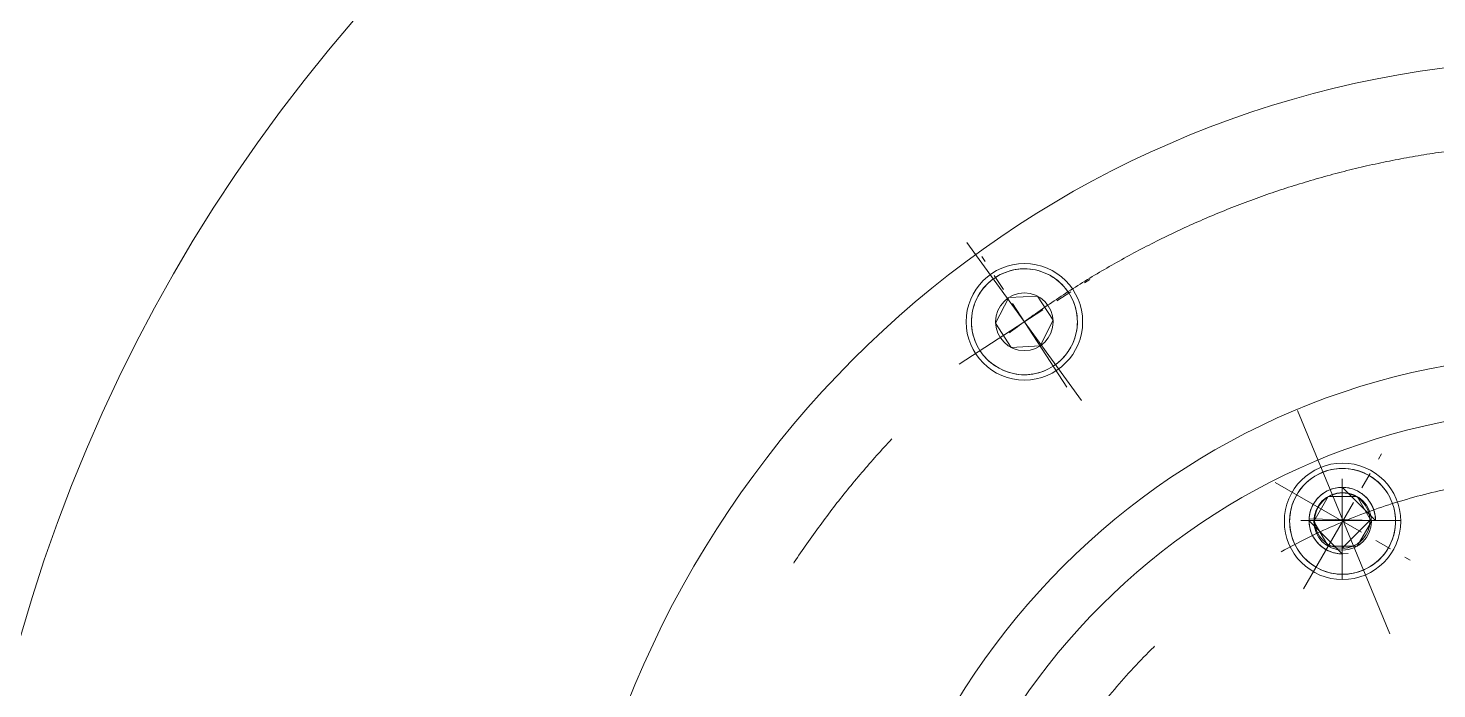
# Model space of a CAD drawing. Header units: millimetres. Extents: x 2 to 671028, y -1 to 511258.
# Drawn here: x 96947 to 101247, y 394257 to 396274 of the extents above; entities that cross this region are included whole.
import ezdxf

# ---------------------------------------------------------------- set-up
doc = ezdxf.new("R2010")
doc.units = ezdxf.units.MM
doc.header["$LTSCALE"] = 25.4
doc.linetypes.add('CENTER', pattern=[50.8, 31.75, -6.35, 6.35, -6.35])
doc.linetypes.add('点画线', pattern=[18, 12, -2, 2, -2])
for name, color, linetype, lineweight in [('CAXA1', 5, 'CENTER', 5), ('中心线层', 5, 'CENTER', 5), ('细实线层', 7, 'Continuous', 5)]:
    doc.layers.add(name, color=color, linetype=linetype, lineweight=lineweight)

msp = doc.modelspace()

# ---------------------------------------------------------------- linework, layer by layer
at = {"color": 7, "lineweight": 5}
for p, q in [((99892.99, 395508.67), (99886.28, 395503.52)), ((99899.97, 395513.47), (99892.99, 395508.67)), ((99907.18, 395517.89), (99899.97, 395513.47)), ((99914.62, 395521.93), (99907.18, 395517.89)), ((99922.26, 395525.57), (99914.62, 395521.93)), ((99930.08, 395528.81), (99922.26, 395525.57)), ((99938.06, 395531.64), (99930.08, 395528.81)), ((99946.18, 395534.04), (99938.06, 395531.64)), ((99954.41, 395536.02), (99946.18, 395534.04)), ((99962.73, 395537.56), (99954.41, 395536.02)), ((99971.12, 395538.66), (99962.73, 395537.56)), ((99979.56, 395539.33), (99971.12, 395538.66)), ((99988.02, 395539.55), (99979.56, 395539.33)), ((99996.48, 395539.33), (99988.02, 395539.55)), ((100004.92, 395538.66), (99996.48, 395539.33)), ((100013.31, 395537.56), (100004.92, 395538.66)), ((100021.63, 395536.02), (100013.31, 395537.56)), ((100029.86, 395534.04), (100021.63, 395536.02)), ((100037.98, 395531.64), (100029.86, 395534.04)), ((100045.96, 395528.81), (100037.98, 395531.64)), ((100053.78, 395525.57), (100045.96, 395528.81)), ((100061.42, 395521.93), (100053.78, 395525.57)), ((100068.85, 395517.89), (100061.42, 395521.93)), ((100076.07, 395513.47), (100068.85, 395517.89)), ((100083.05, 395508.67), (100076.07, 395513.47)), ((100089.76, 395503.52), (100083.05, 395508.67)), ((99852.43, 395465.93), (99848.01, 395458.71)), ((99857.22, 395472.91), (99852.43, 395465.93)), ((99862.38, 395479.62), (99857.22, 395472.91)), ((99867.87, 395486.06), (99862.38, 395479.62)), ((99873.7, 395492.2), (99867.87, 395486.06)), ((99879.84, 395498.02), (99873.7, 395492.2)), ((99886.28, 395503.52), (99879.84, 395498.02)), ((100096.2, 395498.02), (100089.76, 395503.52)), ((100102.34, 395492.2), (100096.2, 395498.02)), ((100108.16, 395486.06), (100102.34, 395492.2)), ((100113.66, 395479.62), (100108.16, 395486.06)), ((100118.81, 395472.91), (100113.66, 395479.62)), ((100123.61, 395465.93), (100118.81, 395472.91)), ((100128.03, 395458.71), (100123.61, 395465.93)), ((100123.61, 395465.93), (100123.61, 395465.93)), ((99831.86, 395419.72), (99829.88, 395411.49)), ((99834.26, 395427.84), (99831.86, 395419.72)), ((99837.09, 395435.82), (99834.26, 395427.84)), ((99840.33, 395443.64), (99837.09, 395435.82)), ((99843.97, 395451.28), (99840.33, 395443.64)), ((99848.01, 395458.71), (99843.97, 395451.28)), ((99940.1, 395451.67), (99900.15, 395373.27)), ((99940.1, 395451.67), (100027.97, 395456.28)), ((99940.1, 395451.67), (100027.97, 395456.28)), ((100075.89, 395382.48), (100027.97, 395456.28)), ((100132.07, 395451.28), (100128.03, 395458.71)), ((100135.71, 395443.64), (100132.07, 395451.28)), ((100138.95, 395435.82), (100135.71, 395443.64)), ((100141.78, 395427.84), (100138.95, 395435.82)), ((100144.18, 395419.72), (100141.78, 395427.84)), ((100146.16, 395411.49), (100144.18, 395419.72)), ((99826.57, 395386.34), (99826.35, 395377.88)), ((99826.35, 395377.88), (99826.57, 395369.42)), ((99827.23, 395394.78), (99826.57, 395386.34)), ((99828.34, 395403.17), (99827.23, 395394.78)), ((99829.88, 395411.49), (99828.34, 395403.17)), ((100035.94, 395304.09), (100075.89, 395382.48)), ((100147.7, 395403.17), (100146.16, 395411.49)), ((100148.8, 395394.78), (100147.7, 395403.17)), ((100149.47, 395386.34), (100148.8, 395394.78)), ((100149.69, 395377.88), (100149.47, 395386.34)), ((100149.47, 395369.42), (100149.69, 395377.88)), ((99826.57, 395369.42), (99827.23, 395360.98)), ((99827.23, 395360.98), (99828.34, 395352.59)), ((99828.34, 395352.59), (99829.88, 395344.27)), ((99829.88, 395344.27), (99831.86, 395336.03)), ((99831.86, 395336.03), (99834.26, 395327.92)), ((99948.07, 395299.48), (99900.15, 395373.27)), ((100141.78, 395327.92), (100144.18, 395336.03)), ((100144.18, 395336.03), (100146.16, 395344.27)), ((100146.16, 395344.27), (100147.7, 395352.59)), ((100147.7, 395352.59), (100148.8, 395360.98)), ((100148.8, 395360.98), (100149.47, 395369.42)), ((99834.26, 395327.92), (99837.09, 395319.94)), ((99837.09, 395319.94), (99840.33, 395312.12)), ((99840.33, 395312.12), (99843.97, 395304.48)), ((99843.97, 395304.48), (99848.01, 395297.04)), ((99848.01, 395297.04), (99852.43, 395289.83)), ((100035.94, 395304.09), (99948.07, 395299.48)), ((100123.61, 395289.83), (100128.03, 395297.04)), ((100128.03, 395297.04), (100132.07, 395304.48)), ((100132.07, 395304.48), (100135.71, 395312.12)), ((100135.71, 395312.12), (100138.95, 395319.94)), ((100138.95, 395319.94), (100141.78, 395327.92)), ((99852.43, 395289.83), (99852.43, 395289.83)), ((99852.43, 395289.83), (99857.22, 395282.85)), ((99857.22, 395282.85), (99862.38, 395276.14)), ((99862.38, 395276.14), (99867.87, 395269.7)), ((99867.87, 395269.7), (99873.7, 395263.56)), ((99873.7, 395263.56), (99879.84, 395257.73)), ((99879.84, 395257.73), (99886.28, 395252.24)), ((99886.28, 395252.24), (99892.99, 395247.08)), ((100083.05, 395247.08), (100089.76, 395252.24)), ((100089.76, 395252.24), (100096.2, 395257.73)), ((100096.2, 395257.73), (100102.34, 395263.56)), ((100102.34, 395263.56), (100108.16, 395269.7)), ((100108.16, 395269.7), (100113.66, 395276.14)), ((100113.66, 395276.14), (100118.81, 395282.85)), ((100118.81, 395282.85), (100123.61, 395289.83)), ((99892.99, 395247.08), (99899.97, 395242.29)), ((99899.97, 395242.29), (99907.18, 395237.87)), ((99907.18, 395237.87), (99914.62, 395233.83)), ((99914.62, 395233.83), (99922.26, 395230.18)), ((99922.26, 395230.18), (99930.08, 395226.95)), ((99930.08, 395226.95), (99938.06, 395224.12)), ((99938.06, 395224.12), (99946.18, 395221.72)), ((99946.18, 395221.72), (99954.41, 395219.74)), ((99954.41, 395219.74), (99962.73, 395218.2)), ((99962.73, 395218.2), (99971.12, 395217.09)), ((99971.12, 395217.09), (99979.56, 395216.43)), ((99979.56, 395216.43), (99988.02, 395216.21)), ((99988.02, 395216.21), (99996.48, 395216.43)), ((99996.48, 395216.43), (100004.92, 395217.09)), ((100004.92, 395217.09), (100013.31, 395218.2)), ((100013.31, 395218.2), (100021.63, 395219.74)), ((100021.63, 395219.74), (100029.86, 395221.72)), ((100029.86, 395221.72), (100037.98, 395224.12)), ((100037.98, 395224.12), (100045.96, 395226.95)), ((100045.96, 395226.95), (100053.78, 395230.18)), ((100053.78, 395230.18), (100061.42, 395233.83)), ((100061.42, 395233.83), (100068.85, 395237.87)), ((100068.85, 395237.87), (100076.07, 395242.29)), ((100076.07, 395242.29), (100083.05, 395247.08)), ((100076.07, 395242.29), (100076.07, 395242.29)), ((100871.16, 394904.3), (100864.18, 394899.51)), ((100878.37, 394908.72), (100871.16, 394904.3)), ((100885.81, 394912.76), (100878.37, 394908.72)), ((100893.45, 394916.41), (100885.81, 394912.76)), ((100901.27, 394919.64), (100893.45, 394916.41)), ((100909.25, 394922.47), (100901.27, 394919.64)), ((100917.36, 394924.87), (100909.25, 394922.47)), ((100925.59, 394926.85), (100917.36, 394924.87)), ((100933.92, 394928.39), (100925.59, 394926.85)), ((100942.31, 394929.5), (100933.92, 394928.39)), ((100950.75, 394930.16), (100942.31, 394929.5)), ((100959.21, 394930.38), (100950.75, 394930.16)), ((100967.67, 394930.16), (100959.21, 394930.38)), ((100976.11, 394929.5), (100967.67, 394930.16)), ((100984.5, 394928.39), (100976.11, 394929.5)), ((100992.82, 394926.85), (100984.5, 394928.39)), ((101001.05, 394924.87), (100992.82, 394926.85)), ((101009.17, 394922.47), (101001.05, 394924.87)), ((101017.15, 394919.64), (101009.17, 394922.47)), ((101024.97, 394916.41), (101017.15, 394919.64)), ((101032.61, 394912.76), (101024.97, 394916.41)), ((101040.04, 394908.72), (101032.61, 394912.76)), ((101047.26, 394904.3), (101040.04, 394908.72)), ((101054.24, 394899.51), (101047.26, 394904.3)), ((100828.41, 394863.74), (100823.62, 394856.76)), ((100833.57, 394870.45), (100828.41, 394863.74)), ((100839.06, 394876.89), (100833.57, 394870.45)), ((100844.89, 394883.03), (100839.06, 394876.89)), ((100851.03, 394888.86), (100844.89, 394883.03)), ((100857.47, 394894.35), (100851.03, 394888.86)), ((100864.18, 394899.51), (100857.47, 394894.35)), ((100912.13, 394861.54), (100907.46, 394859)), ((100916.93, 394863.83), (100912.13, 394861.54)), ((100921.85, 394865.86), (100916.93, 394863.83)), ((100926.86, 394867.64), (100921.85, 394865.86)), ((100931.96, 394869.15), (100926.86, 394867.64)), ((100937.13, 394870.39), (100931.96, 394869.15)), ((100942.36, 394871.36), (100937.13, 394870.39)), ((100947.64, 394872.05), (100942.36, 394871.36)), ((100952.94, 394872.47), (100947.64, 394872.05)), ((100958.26, 394872.61), (100952.94, 394872.47)), ((100963.57, 394872.47), (100958.26, 394872.61)), ((100958.26, 394872.61), (101059.86, 394771.01)), ((100958.26, 394669.41), (100958.26, 394872.61)), ((100968.88, 394872.05), (100963.57, 394872.47)), ((100974.15, 394871.36), (100968.88, 394872.05)), ((100979.38, 394870.39), (100974.15, 394871.36)), ((100984.55, 394869.15), (100979.38, 394870.39)), ((100989.65, 394867.64), (100984.55, 394869.15)), ((100994.67, 394865.86), (100989.65, 394867.64)), ((100999.58, 394863.83), (100994.67, 394865.86)), ((101004.38, 394861.54), (100999.58, 394863.83)), ((101009.06, 394859), (101004.38, 394861.54)), ((101060.95, 394894.35), (101054.24, 394899.51)), ((101067.39, 394888.86), (101060.95, 394894.35)), ((101073.53, 394883.03), (101067.39, 394888.86)), ((101079.35, 394876.89), (101073.53, 394883.03)), ((101084.85, 394870.45), (101079.35, 394876.89)), ((101090, 394863.74), (101084.85, 394870.45)), ((101094.8, 394856.76), (101090, 394863.74)), ((100805.45, 394818.67), (100803.05, 394810.55)), ((100808.28, 394826.65), (100805.45, 394818.67)), ((100811.51, 394834.47), (100808.28, 394826.65)), ((100815.16, 394842.11), (100811.51, 394834.47)), ((100819.2, 394849.55), (100815.16, 394842.11)), ((100823.62, 394856.76), (100819.2, 394849.55)), ((100819.2, 394849.55), (100819.2, 394849.55)), ((100870.27, 394821.81), (100867.73, 394817.14)), ((100873.05, 394826.35), (100870.27, 394821.81)), ((100871.22, 394768.71), (100915.21, 394844.91)), ((100876.06, 394830.73), (100873.05, 394826.35)), ((100879.3, 394834.95), (100876.06, 394830.73)), ((100882.75, 394838.99), (100879.3, 394834.95)), ((100886.41, 394842.85), (100882.75, 394838.99)), ((100890.27, 394846.51), (100886.41, 394842.85)), ((100894.32, 394849.97), (100890.27, 394846.51)), ((100898.54, 394853.21), (100894.32, 394849.97)), ((100902.92, 394856.22), (100898.54, 394853.21)), ((100907.46, 394859), (100902.92, 394856.22)), ((101003.2, 394844.91), (100915.21, 394844.91)), ((101003.2, 394844.91), (101047.2, 394768.71)), ((101003.2, 394844.91), (101047.2, 394768.71)), ((101013.59, 394856.22), (101009.06, 394859)), ((101017.97, 394853.21), (101013.59, 394856.22)), ((101022.19, 394849.97), (101017.97, 394853.21)), ((101026.24, 394846.51), (101022.19, 394849.97)), ((101030.1, 394842.85), (101026.24, 394846.51)), ((101033.76, 394838.99), (101030.1, 394842.85)), ((101037.21, 394834.95), (101033.76, 394838.99)), ((101040.45, 394830.73), (101037.21, 394834.95)), ((101043.46, 394826.35), (101040.45, 394830.73)), ((101046.24, 394821.81), (101043.46, 394826.35)), ((101048.78, 394817.14), (101046.24, 394821.81)), ((101099.22, 394849.55), (101094.8, 394856.76)), ((101103.26, 394842.11), (101099.22, 394849.55)), ((101106.9, 394834.47), (101103.26, 394842.11)), ((101110.14, 394826.65), (101106.9, 394834.47)), ((101112.97, 394818.67), (101110.14, 394826.65)), ((101115.37, 394810.55), (101112.97, 394818.67)), ((100797.76, 394777.17), (100797.54, 394768.71)), ((100798.42, 394785.61), (100797.76, 394777.17)), ((100799.53, 394794), (100798.42, 394785.61)), ((100801.07, 394802.32), (100799.53, 394794)), ((100803.05, 394810.55), (100801.07, 394802.32)), ((100857.21, 394781.63), (100856.8, 394776.33)), ((100856.8, 394776.33), (101059.86, 394771.01)), ((100857.91, 394786.9), (100857.21, 394781.63)), ((100858.88, 394792.13), (100857.91, 394786.9)), ((100860.12, 394797.31), (100858.88, 394792.13)), ((100861.63, 394802.41), (100860.12, 394797.31)), ((100863.4, 394807.42), (100861.63, 394802.41)), ((100865.44, 394812.33), (100863.4, 394807.42)), ((100867.73, 394817.14), (100865.44, 394812.33)), ((101051.07, 394812.33), (101048.78, 394817.14)), ((101053.11, 394807.42), (101051.07, 394812.33)), ((101054.88, 394802.41), (101053.11, 394807.42)), ((101056.39, 394797.31), (101054.88, 394802.41)), ((101057.64, 394792.13), (101056.39, 394797.31)), ((101058.61, 394786.9), (101057.64, 394792.13)), ((101059.3, 394781.63), (101058.61, 394786.9)), ((101059.72, 394776.33), (101059.3, 394781.63)), ((101059.86, 394771.01), (101059.72, 394776.33)), ((101117.35, 394802.32), (101115.37, 394810.55)), ((101118.89, 394794), (101117.35, 394802.32)), ((101119.99, 394785.61), (101118.89, 394794)), ((101120.66, 394777.17), (101119.99, 394785.61)), ((101120.88, 394768.71), (101120.66, 394777.17)), ((100797.54, 394768.71), (100797.76, 394760.25)), ((100797.76, 394760.25), (100798.42, 394751.81)), ((100798.42, 394751.81), (100799.53, 394743.42)), ((100799.53, 394743.42), (100801.07, 394735.1)), ((100801.07, 394735.1), (100803.05, 394726.87)), ((100958.26, 394669.41), (100856.66, 394771.01)), ((100856.66, 394771.01), (100856.8, 394765.69)), ((100856.8, 394765.69), (100857.21, 394760.39)), ((100857.21, 394760.39), (100857.91, 394755.12)), ((100857.91, 394755.12), (100858.88, 394749.89)), ((100858.88, 394749.89), (100860.12, 394744.71)), ((100860.12, 394744.71), (100861.63, 394739.61)), ((100861.63, 394739.61), (100863.4, 394734.6)), ((100863.4, 394734.6), (100865.44, 394729.69)), ((100915.21, 394692.51), (100871.22, 394768.71)), ((101042.67, 394771.01), (100958.26, 394686.6)), ((101042.67, 394771.01), (100958.26, 394686.6)), ((101003.2, 394692.51), (101047.2, 394768.71)), ((101031.36, 394728.8), (101033.47, 394732.69)), ((101033.47, 394732.69), (101035.37, 394736.68)), ((101035.37, 394736.68), (101037.06, 394740.76)), ((101037.06, 394740.76), (101038.54, 394744.92)), ((101038.54, 394744.92), (101039.79, 394749.16)), ((101039.79, 394749.16), (101040.83, 394753.46)), ((101040.83, 394753.46), (101041.63, 394757.8)), ((101041.63, 394757.8), (101042.21, 394762.19)), ((101042.21, 394762.19), (101042.56, 394766.59)), ((101042.56, 394766.59), (101042.67, 394771.01)), ((101059.86, 394771.01), (101042.67, 394771.01)), ((101115.37, 394726.87), (101117.35, 394735.1)), ((101117.35, 394735.1), (101118.89, 394743.42)), ((101118.89, 394743.42), (101119.99, 394751.81)), ((101119.99, 394751.81), (101120.66, 394760.25)), ((101120.66, 394760.25), (101120.88, 394768.71)), ((100803.05, 394726.87), (100805.45, 394718.75)), ((100805.45, 394718.75), (100808.28, 394710.77)), ((100808.28, 394710.77), (100811.51, 394702.95)), ((100811.51, 394702.95), (100815.16, 394695.31)), ((100815.16, 394695.31), (100819.2, 394687.88)), ((100865.44, 394729.69), (100867.73, 394724.88)), ((100867.73, 394724.88), (100870.27, 394720.21)), ((100870.27, 394720.21), (100873.05, 394715.67)), ((100873.05, 394715.67), (100876.06, 394711.29)), ((100876.06, 394711.29), (100879.3, 394707.07)), ((100879.3, 394707.07), (100882.75, 394703.03)), ((100882.75, 394703.03), (100886.41, 394699.17)), ((100886.41, 394699.17), (100890.27, 394695.51)), ((100890.27, 394695.51), (100894.32, 394692.05)), ((100894.32, 394692.05), (100898.54, 394688.81)), ((100898.54, 394688.81), (100902.92, 394685.8)), ((100915.21, 394692.51), (101003.2, 394692.51)), ((100971.46, 394687.63), (100975.81, 394688.44)), ((100975.81, 394688.44), (100980.1, 394689.47)), ((100980.1, 394689.47), (100984.34, 394690.73)), ((100984.34, 394690.73), (100988.51, 394692.2)), ((100988.51, 394692.2), (100992.59, 394693.89)), ((100992.59, 394693.89), (100996.58, 394695.8)), ((100996.58, 394695.8), (101000.46, 394697.9)), ((101000.46, 394697.9), (101004.23, 394700.21)), ((101004.23, 394700.21), (101007.87, 394702.72)), ((101007.87, 394702.72), (101011.38, 394705.41)), ((101011.38, 394705.41), (101014.74, 394708.28)), ((101014.74, 394708.28), (101017.95, 394711.32)), ((101017.95, 394711.32), (101020.99, 394714.53)), ((101020.99, 394714.53), (101023.86, 394717.89)), ((101023.86, 394717.89), (101026.55, 394721.39)), ((101026.55, 394721.39), (101029.05, 394725.03)), ((101029.05, 394725.03), (101031.36, 394728.8)), ((101099.22, 394687.88), (101103.26, 394695.31)), ((101103.26, 394695.31), (101106.9, 394702.95)), ((101106.9, 394702.95), (101110.14, 394710.77)), ((101110.14, 394710.77), (101112.97, 394718.75)), ((101112.97, 394718.75), (101115.37, 394726.87)), ((100819.2, 394687.88), (100823.62, 394680.66)), ((100823.62, 394680.66), (100828.41, 394673.68)), ((100828.41, 394673.68), (100833.57, 394666.97)), ((100833.57, 394666.97), (100839.06, 394660.53)), ((100839.06, 394660.53), (100844.89, 394654.39)), ((100844.89, 394654.39), (100851.03, 394648.57)), ((100851.03, 394648.57), (100857.47, 394643.07)), ((100902.92, 394685.8), (100907.46, 394683.02)), ((100907.46, 394683.02), (100912.13, 394680.48)), ((100912.13, 394680.48), (100916.93, 394678.19)), ((100916.93, 394678.19), (100921.85, 394676.16)), ((100921.85, 394676.16), (100926.86, 394674.38)), ((100926.86, 394674.38), (100931.96, 394672.87)), ((100931.96, 394672.87), (100937.13, 394671.63)), ((100937.13, 394671.63), (100942.36, 394670.66)), ((100942.36, 394670.66), (100947.64, 394669.97)), ((100947.64, 394669.97), (100952.94, 394669.55)), ((100952.94, 394669.55), (100958.26, 394669.41)), ((100958.26, 394686.6), (100962.67, 394686.71)), ((100958.26, 394686.6), (100958.26, 394669.41)), ((100962.67, 394686.71), (100967.08, 394687.06)), ((100967.08, 394687.06), (100971.46, 394687.63)), ((101060.95, 394643.07), (101067.39, 394648.57)), ((101067.39, 394648.57), (101073.53, 394654.39)), ((101073.53, 394654.39), (101079.35, 394660.53)), ((101079.35, 394660.53), (101084.85, 394666.97)), ((101084.85, 394666.97), (101090, 394673.68)), ((101090, 394673.68), (101094.8, 394680.66)), ((101094.8, 394680.66), (101099.22, 394687.88)), ((101099.22, 394687.88), (101099.22, 394687.88)), ((100857.47, 394643.07), (100864.18, 394637.92)), ((100864.18, 394637.92), (100871.16, 394633.12)), ((100871.16, 394633.12), (100878.37, 394628.7)), ((100878.37, 394628.7), (100878.37, 394628.7)), ((100878.37, 394628.7), (100885.81, 394624.66)), ((100885.81, 394624.66), (100893.45, 394621.02)), ((100893.45, 394621.02), (100901.27, 394617.78)), ((100901.27, 394617.78), (100909.25, 394614.95)), ((100909.25, 394614.95), (100917.36, 394612.55)), ((100917.36, 394612.55), (100925.59, 394610.57)), ((100925.59, 394610.57), (100933.92, 394609.03)), ((100933.92, 394609.03), (100942.31, 394607.93)), ((100942.31, 394607.93), (100950.75, 394607.26)), ((100950.75, 394607.26), (100959.21, 394607.04)), ((100959.21, 394607.04), (100967.67, 394607.26)), ((100967.67, 394607.26), (100976.11, 394607.93)), ((100976.11, 394607.93), (100984.5, 394609.03)), ((100984.5, 394609.03), (100992.82, 394610.57)), ((100992.82, 394610.57), (101001.05, 394612.55)), ((101001.05, 394612.55), (101009.17, 394614.95)), ((101009.17, 394614.95), (101017.15, 394617.78)), ((101017.15, 394617.78), (101024.97, 394621.02)), ((101024.97, 394621.02), (101032.61, 394624.66)), ((101032.61, 394624.66), (101040.04, 394628.7)), ((101040.04, 394628.7), (101047.26, 394633.12)), ((101047.26, 394633.12), (101054.24, 394637.92)), ((101054.24, 394637.92), (101060.95, 394643.07))]:
    msp.add_line(p, q, dxfattribs=at)
for centre, radius in [((101669.37, 393069.67), 9811.04), ((101669.37, 393069.67), 4931.97), ((99988.02, 395377.88), 177.8), ((99988.02, 395377.88), 87.99), ((101669.37, 393069.67), 2209.8), ((101669.37, 393067.39), 2044.7), ((100959.21, 394768.71), 177.8), ((100959.21, 394768.71), 87.99), ((100958.26, 394771.01), 84.41)]:
    msp.add_circle(centre, radius, dxfattribs=at)
for centre, radius, start, end in [((101675.99, 399420.56), 14795.5, 301.355793, 238.585014), ((101662.52, 399420.56), 13868.4, 303.508424, 236.55604), ((101669.37, 393070.56), 7366, 148.668749, 31.333257), ((101669.37, 393067.39), 3111.5, 288.81915, 164.85414), ((99988.02, 395377.88), 161.67, 123, 303), ((99988.02, 395377.88), 161.67, 303, 123), ((100959.21, 394768.71), 161.67, 60, 240), ((100959.21, 394768.71), 161.67, 240, 60)]:
    msp.add_arc(centre, radius, start, end, dxfattribs=at)
msp.add_open_spline([(112198.54, 409943.18), (111307.25, 410897.4), (109271.06, 412607.28), (105648.39, 414323.43), (101648.95, 415013.23), (97577.24, 414596.34), (93714.41, 413143.87), (90329.11, 410718.76), (87667.7, 407468.21), (85926.41, 403609.88), (85198.88, 399395.79), (85693.17, 395116.68), (87239.87, 391073.05), (89811.1, 387548.46), (93226.13, 384790.06), (97266.86, 383002.31), (101660.41, 382303.54), (106112, 382788.56), (110316.2, 384409.21), (113975.45, 387087.71), (116841.92, 390638.1), (118700.96, 394836.93), (119165.43, 397877.96), (119207.73, 399400.36)], degree=3, knots=[0, 0, 0, 0, 6187.6660257, 12450.3554582, 18783.7763803, 25175.5539804, 31622.0656792, 38124.7135948, 44683.2378582, 51298.5509218, 57973.8707278, 64697.0192939, 71462.7486572, 78273.5017955, 85129.2788968, 92030.0801453, 98977.2858434, 105969.7011519, 113006.6229991, 120087.9511857, 127214.4959448, 134386.4928487, 141603.6632662, 141603.6632662, 141603.6632662, 141603.6632662], dxfattribs=at)
at = {"layer": 'CAXA1', "linetype": 'CENTER', "lineweight": 5, "ltscale": 3}
for p, q in [((100162.8, 395137.31), (99811.93, 395620.25)), ((101103.55, 394425.75), (100821.43, 395106.83))]:
    msp.add_line(p, q, dxfattribs=at)
for centre, radius in [((101675.99, 399420.56), 14351), ((101675.99, 399420.56), 13716), ((101669.37, 393067.39), 2857.5), ((101669.37, 393067.39), 1841.5)]:
    msp.add_circle(centre, radius, dxfattribs=at)
msp.add_arc((101669.37, 393070.56), 6921.5, 148.669255, 31.33338, dxfattribs=at)
at = {"layer": '中心线层', "color": 7, "linetype": '点画线', "lineweight": 5}
for p, q in [((100117.57, 395178.38), (99858.47, 395577.37)), ((99788.52, 395248.32), (100187.51, 395507.43)), ((100840.27, 394562.71), (101078.14, 394974.71)), ((100958.26, 394593.21), (100958.26, 394948.81)), ((100753.21, 394887.65), (101165.21, 394649.78)), ((101136.06, 394771.01), (100780.46, 394771.01))]:
    msp.add_line(p, q, dxfattribs=at)
at = {"layer": '细实线层', "color": 7, "lineweight": 5}
msp.add_arc((100958.26, 394771.01), 101.6, 0, 280, dxfattribs=at)

doc.saveas('drawing.dxf')
